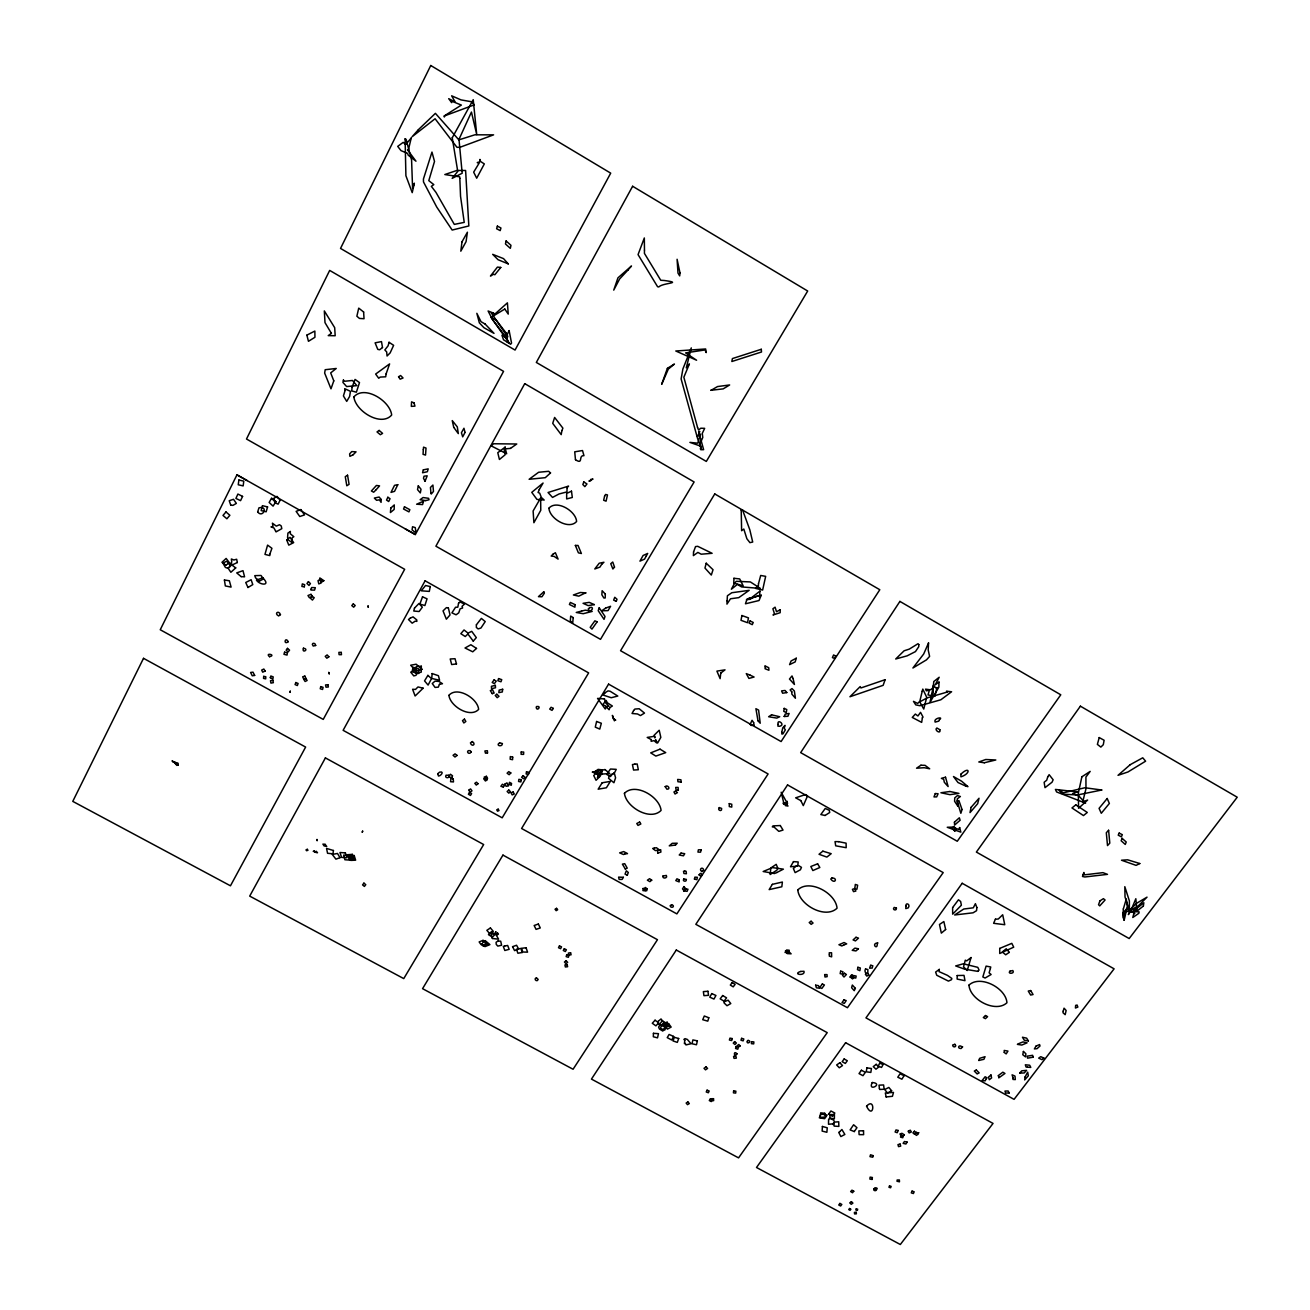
<?xml version="1.0" encoding="UTF-8"?>
<svg xmlns="http://www.w3.org/2000/svg" width="1310" height="1310" viewBox="0 0 1310 1310"><rect width="100%" height="100%" fill="white"/><g stroke="black" fill="none" stroke-linecap="round" stroke-linejoin="round"><path stroke-width="1.5" d="M612.032 774.439L610.493 776.535L606.677 774.39L610.476 769.019L616.24 769.347L614.325 773.146L615.569 777.829L613.915 782.741L608.544 778.287L609.379 775.798L614.177 773.08L612.032 774.439M750.073 620.94L749.107 623.118L752.251 624.657L753.234 622.479L750.106 620.94M236.946 474.842L160.246 629.75L323.243 719.403L404.659 569.293L236.946 474.842L247.197 480.606M415.335 534.562L503.564 371.352L329.678 270.417L246.493 439.014L415.335 534.562L405.232 528.847M627.834 270.188L631.486 265.995L617.943 277.851L613.735 290.132L619.63 278.964L627.981 270.024M720.827 673.045L725.019 669.852L716.914 671.113L720.123 678.662L720.778 673.062M797.151 866.188L790.503 866.762L793.467 861.636M657.784 853.105L660.895 852.073L660.698 849.682L657.554 850.73L657.751 853.105M262.704 577.841L256.416 580.117C259.593 585.21 271.579 586.372 262.721 577.841M797.61 866.205L796.005 866.139L793.385 868.53L795.121 872.624L800.41 869.774L801.458 867.351L797.823 865.091L798.199 861.964L793.483 861.62M614.013 719.125L615.716 720.14L613.293 718.699L612.392 715.391L614.374 720.844M976.31 1069.992L974.312 1071.072L977.145 1073.938L979.159 1072.89L976.327 1070.024M937.158 689.158L934.538 686.62L930.444 689.813L925.515 689.142L926.35 690.845L929.396 690.223L928.004 694.906L934.816 696.363L937.043 687.472L937.174 689.175M270.335 677.679L272.84 679.12L273.2 676.893L270.843 675.976L270.335 677.679M697.542 427.404L698.558 430.008L700.801 428.223L704.665 428.337L702.275 433.381L702.782 437.491L699.229 445.646L689.895 442.387L697.755 443.173L700.604 434.101L697.444 436.705L699.835 431.432L698.672 431.612L703.634 449.674L700.817 449.723L700.293 448.675L701.472 448.249L699.524 445.613L701.292 447.168L697.69 438.899L681.118 378.95L682.887 368.994L691.287 347.887L686.293 367.832L689.404 363.902L683.853 377.247L697.542 427.404M506.823 338.095L508.673 342.942L503.515 339.781L501.943 335.229L506.823 338.095M506.02 332.855L505.873 337.21L491.152 317.56L495.966 319.82L506.02 332.855M540.637 497.98L540.768 510.278L533.89 522.723L533.121 510.966L540.637 497.98M679.202 879.845L679.153 881.925L675.796 880.598L676.959 878.781L679.202 879.845M699.082 874.867C702.962 879.043 701.931 869.922 699.082 874.867M353.864 396.914C355.55 411.242 381.128 427.093 391.674 415.041C390.085 400.696 364.327 384.78 353.864 396.914M421.329 666.233L421.263 672.096L416.973 673.389L417.169 672.21L414.599 672.325L416.203 673.34L416.236 666.544L421.329 666.233M452.245 137.763L457.747 171.413L452.163 178.373L462.184 173.231L458.991 139.351L471.453 112.054L476.725 134.553L473.221 99.691L452.245 137.763M405.101 138.876L405.904 175.736L412.224 192.652L414.353 183.187L412.584 188.329L411.586 160.049L406.084 139.269L405.101 138.876M423.326 449.641L423.048 454.324L425.537 455.078L426.012 448.069L423.556 447.152L423.326 449.641M957.872 806.256L954.597 801.278L954.744 797.888L957.446 795.579L960.377 796.513L957.217 798.838L957.872 806.256M1143.368 906.045L1136.802 911.252L1133.903 910.761L1143.843 902.754L1143.368 906.045M701.178 849.781L700.572 852.171L697.952 852.106L698.377 849.813L701.178 849.781M448.691 775.291C450.46 778.68 443.975 778.418 446.055 775.209L448.691 775.291M653.428 1033.312L653.33 1036.767L657.505 1037.864L658.471 1033.672L653.428 1033.312M422.524 596.836L419.871 604.074L424.882 605.548L427.044 598.817L422.524 596.836M781.759 732.372L781.923 734.108L783.003 733.813L785.329 729.883L784.264 728.245L785.001 725.363L782.758 727.836L781.759 732.372M957.201 975.541L957.135 979.078L964.979 980.666L964.013 975.377L957.201 975.541M502.68 689.273L502.319 691.958L498.832 692.63L499.175 690.092L502.68 689.273M855.381 988.346L854.218 990.688L851.615 987.691L852.335 985.022L855.381 988.346M1130.17 764.712L1118.019 775.323L1127.976 771.967L1145.611 761.175L1142.746 757.802L1130.17 764.712M772.36 884.348L769.167 889.605L781.824 886.772L782.381 882.039L772.36 884.348M780.236 609.756L780.17 612.687L773.015 614.996L774.456 613.751L772.9 608.757L775.078 607.169L776.519 611.721L780.236 609.756M800.754 971.447L799.231 971.954C793.385 974.673 805.47 976.032 803.996 971.283L800.754 971.447M476.398 624.772L476.332 627.408L478.117 628.931L480.95 628.014L485.224 621.579L481.359 618.418L476.398 624.772M567.066 487.713L566.968 491.905L559.01 493.985L552.525 497.423L548.038 492.494L568.573 486.108L567.066 487.713M590.663 479.542L590.646 480.737L588.943 481.114L593.004 479.051L590.663 479.542M865.533 968.942C863.241 973.019 868.579 975.049 867.842 971.365L867.875 969.564L865.533 968.942M1013.007 1077.803L1012.974 1079.44L1015.315 1079.587L1014.988 1076.083L1012.09 1074.839L1013.007 1077.803M758.474 583.785L758.424 585.685L755.542 588.386L762.633 590.057L765.662 576.351L760.701 575.467L758.474 583.785M448.921 695.348C450.231 706.352 470.225 718.453 478.641 709.398C477.708 698.312 457.043 685.834 448.921 695.348M918.818 644.618L918.769 646.649L915.461 651.594L907.142 655.835L895.712 658.995L904.113 650.792L909.271 649.121L918.015 643.718L918.818 644.618M741.214 510.245L741.624 530.714L743.802 529.027L746.88 538.754L749.926 542.651L752.71 542.045L749.828 529.829L742.655 510.212L741.214 510.245M824.776 1113.287L825.48 1117.004L820.289 1117.463L820.666 1112.845L824.776 1113.287M952.616 907.568L952.681 914.151L961.376 905.194L960.639 901.476L958.462 899.79L952.697 907.486M573.191 617.616L572.716 622.889L570.308 620.94L570.685 616.077L573.191 617.616M834.421 1114.613L834.372 1118.789L829.901 1118.134L830.032 1114.564L834.421 1114.613M938.992 682.084L938.844 687.16L929.969 702.406L933.621 684.95L932.442 695.512L933.784 681.544L939.188 677.254L935.242 684.803L938.992 682.084M444.336 115.87L444.303 117.016L444.745 115.82L474.187 104.898L471.796 101.787L461.038 99.904L451.655 95.81L455.11 101.918L448.708 98.676L451.688 102.638L451.557 101.099L461.366 105.078L444.336 115.87M306.868 335.131L308.456 341.304L314.94 337.276L314.858 331.053L306.868 335.131M829.377 954.744L829.328 956.153L831.637 956.857L831.572 952.763L829.23 952.796L829.377 954.744M879.403 1088.348L879.649 1089.478L884.152 1089.249L883.611 1084.958L879.01 1085.155L879.403 1088.348M1123.341 908.96L1123.063 917.884L1127.271 906.847L1126.289 899.004L1123.341 908.96M224.403 580.002L225.336 585.93L231.1 587.109L229.348 580.772L224.403 580.002M459.826 178.357L460.547 196.303L464.231 222.389L454.308 224.387L435.984 192.406L431.35 186.347L433.807 184.612L428.796 180.649L434.511 161.441L431.973 152.075L423.441 179.011L423.49 181.926L436.738 207.062L452.163 230.052L468.833 225.959L465.607 170.48L456.813 170.48L444.827 174.541L459.695 176.834L459.826 178.357M727.099 600.897L726.952 604.123L730.521 598.768L738.774 597.638L749.173 590.335L731.782 592.742L727.41 595.755L727.099 600.897M323.832 580.658L321.785 582.049L319.935 580.461L321.523 579.609L321.212 580.903L319.509 580.101L319.853 577.939L323.832 580.658M604.467 698.934L605.744 703.011L608.97 706.27L606.89 706.286L605.236 709.005L597.573 698.41L604.467 698.934M548.906 508.214C549.676 518.825 569.031 530.239 576.613 521.478C575.892 510.851 556.455 499.388 548.906 508.214M597.769 771.606L593.725 775.553L596.05 780.285L600.258 776.191L598.883 771.95L597.769 771.606M928.544 642.932L928.201 650.022L929.609 656.392L926.465 659.863L912.906 668.002L923.681 654.017L928.544 642.932M954.433 822.172L954.597 825.071L960.115 820.256L959.346 817.784L954.433 822.172M693.563 551.936L693.383 555.62L697.886 552.411L701.194 554.195L712.116 553.311L697.722 546.319L695.544 546.581L693.563 551.936M824.661 974.607L824.989 977.014L827.15 976.654L827.019 974.607L824.71 974.591M290.361 531.5L290.247 533.743L293.849 536.707L292.146 537.804L291.753 542.373L288.249 539.851L287.578 537.362L287.922 533.072L290.361 531.5M452.163 776.945C452.359 780.433 447.365 775.995 450.443 774.259L452.523 775.782L452.163 776.945M575.074 604.663L574.926 607.185L569.408 604.483L570.341 602.436L575.024 604.63M267.567 506.921L266.159 511.784L261.181 510.589L262.409 505.676L267.567 506.921M905.93 906.062L905.783 908.6L908.288 907.83C910.908 904.244 905.39 901.902 905.93 906.062M759.915 591.17L759.603 596.787L761.323 594.969L759.03 600.537L745.456 603.795L746.913 599.407L759.161 595.575L748.387 599.161L750.712 599.227L746.454 599.669L749.926 597.671L749.828 599.014L759.915 591.17M828.591 1119.755L828.509 1124.242L833.569 1123.816L833.16 1124.586L833.684 1122.686L834.175 1126.109L838.858 1126.403L838.711 1121.786L834.519 1122.097L833.668 1120.083L829.41 1118.265L828.591 1119.755M425.062 481.228L423.49 478.281L424.031 476.201L427.191 475.808L425.062 481.228M304.28 586.814L301.889 586.454L302.332 583.883L304.706 584.735L304.28 586.814M390.773 508.1L390.429 512.538L394.163 509.426L394.277 504.923L390.773 508.1M521.282 779.712L520.922 781.923L518.563 781.481L518.875 779.335L521.282 779.712M624.428 793.32C626.049 807.222 650.415 821.354 661.091 810.415C659.552 796.48 635.039 782.299 624.428 793.32M706.221 563.218L704.96 568.082L711.314 575.057L713.033 569.719L706.221 563.218M785.509 803.063L785.345 805.601L787.981 806.059L785.967 803.259L787.179 801.311L787.474 803.685L781.186 792.239L784.133 804.455L783.036 803.243L785.509 803.063M886.149 1096.945L892.438 1096.306L893.502 1092.425L885.331 1092.982L886.149 1096.945M1019.671 1073.054L1024.224 1072.972L1026.582 1070.335L1021.784 1070.827L1019.671 1073.054M479.951 159.509L479.787 161.785L477.249 162.62L479.264 162.915L473.663 172.15L476.693 178.193L484.323 163.914L480.574 161.49L479.951 159.509M1081.88 776.781L1078.326 793.172L1078.572 808.254L1087.628 800.05L1082.731 801.851L1085.974 788.751L1085.924 777.026L1090.182 771.393L1081.88 776.781M658.111 1021.423L657.964 1023.405L659.863 1025.304L658.57 1027.122L659.47 1029.038L662.844 1031.085L664.858 1027.236L662.336 1025.075L663.924 1022.75L661.026 1018.951L658.111 1021.423M743.965 613.506L743.965 613.506M412.584 669.426L412.404 671.833L418.66 673.504L418.807 668.935L413.19 667.281L412.584 669.426M822.402 1126.453L822.14 1131.087L826.872 1132.282L827.249 1127.812L822.402 1126.453M962.555 1046.903L961.065 1048.557C956.857 1048.704 958.707 1044.283 961.54 1046.461L962.555 1046.903M269.942 553.786L269.794 555.587L264.964 554.392L267.584 545.107L271.923 548.317L269.942 553.786M1099.221 737.563L1097.387 744.391L1100.858 747.093L1103.298 744.702L1104.101 740.265L1099.221 737.563M729.277 803.603L729.293 806.6L731.766 807.091L731.766 804.258L729.277 803.603M521.216 751.989L521.102 754.314L523.591 754.38L523.705 752.055L521.216 751.989M770.28 873.066L770.165 874.523L776.764 870.249L777.927 868.497L776.208 864.338L770.87 867.99L770.28 873.066M873.835 1188.776C872.542 1191.068 877.503 1191.592 876.357 1188.76L873.835 1188.776M432.153 673.569L431.727 678.449L439.587 680.267L438.424 675.698L432.153 673.569M543.781 591.792L538.459 596.656L541.963 596.77L544.403 593.119L543.781 591.792M363.623 312.009L364.033 318.723L359.448 318.428L356.877 316.218L358.727 308.128L363.623 312.009M697.378 1040.861L696.478 1044.758L692.057 1043.759L692.892 1039.911L697.378 1040.861M352.079 387.22L351.735 390.92L356.385 392.198L359.497 382.602L355.059 379.425L352.079 387.22M381.144 499.454L381.079 502.352L379.441 499.831L376.592 500.305L374.332 498.062L379.13 497.047L381.144 499.454M679.988 272.889L679.693 275.886L677.99 273.086L677.09 259.265L679.988 272.889M751.58 1041.679L751.4 1043.661L753.692 1043.89L753.872 1041.909L751.58 1041.679M571.487 491.168L572.306 497.473L566.673 498.93L566.657 493.428L571.487 491.168M733.616 1090.919L733.436 1092.851L735.696 1093.097L735.876 1091.165L733.616 1090.919M430.269 586.569L429.303 591.416L421.28 590.794L425.57 585.505L430.269 586.569M784.182 716.488L787.916 716.275L789.144 713.442L785.247 714.065L784.182 716.488M797.79 889.916C799.215 905.079 825.529 919.358 837.057 908.19C835.747 893.011 809.269 878.65 797.79 889.916M511.49 783.527L511.309 785.23L508.919 784.412L509.525 782.283L511.49 783.527M976.883 907.552L976.539 910.696L973.068 912.808L954.663 914.986L963.767 909.025L973.314 907.814L975.41 903.671L976.883 907.552M1129.367 910.385L1129.384 900.92L1124.815 886.673L1125.028 896.973L1129.367 910.385M651.316 739.626L651.119 741.296L654.05 740.625L656.523 742.868L655.557 739.675L657.604 743.032L660.829 737.399L659.208 730.243L654.132 735.237L654.853 737.89L654.754 736.253L647.206 737.432L651.316 739.626M598.359 773.932L599.783 775.045L601.732 770.739L597.36 777.501L598.998 776.535L598.359 773.932M784.199 708.383L783.773 711.363L786.278 712.558L786.753 709.562L784.199 708.383M461.988 241.842L460.809 251.192L466.065 241.662L467.408 232.214L461.988 241.842M896.433 908.043C897.022 911.4 891.553 909.844 894.173 907.437L896.433 908.043M512.701 757.115L512.57 759.685L510.163 759.227L510.31 756.574L512.701 757.115M684.786 1040.287L684.393 1043.661L685.277 1043.317L685.932 1044.921L691.091 1043.71L687.341 1039.436L685.015 1038.633L683.885 1039.436L684.786 1040.287M863.519 1130.776L863.617 1134.673L859.114 1134.624L858.869 1130.89L863.519 1130.776M939.434 719.665L938.779 721.122L935.127 722.105C933.08 718.044 944.232 716.374 939.434 719.665M230.773 505.201L232.983 505.349L236.357 503.4L233.507 499.29L229.217 500.731L230.773 505.201M345.119 390.413L343.416 395.931L346.724 401.4L349.623 396.439L350.458 391.33L344.694 388.677L345.119 390.413M939.303 969.4L939.041 971.611L947.457 975.377L951.813 978.423L951.519 979.683L948.424 981.108L936.748 975.262L935.635 972.085L939.303 969.4M999.726 948.407L999.726 953.5L1013.711 947.179L1011.811 943.347L999.726 948.407M854.824 888.54L852.433 889.326L853.53 891.635L855.856 891.062L854.955 889.015L856.92 889.212L857.624 885.183L855.315 884.43L854.824 888.54M284.598 652.167L283.942 654.296L287.054 655.082L287.365 652.855L284.598 652.167M647.042 888.72L646.796 890.702L643.881 889.883L645.273 887.46L647.042 888.72M1025.059 1077L1024.682 1079.915L1028.334 1075.772L1027.679 1072.169L1025.059 1077M414.026 402.89L414.959 406.133L411.324 406.378L411.569 401.842L414.026 402.89M238.895 480.017L238.24 484.766L243.152 485.912L243.791 481.163L238.895 480.017M333.788 380.85L330.988 388.824L324.651 373.072L325.191 369.715L336.228 368.47L330.693 372.908L333.788 380.85M778.091 724.414L777.862 726.084L779.466 726.297C786.295 725.003 776.715 717.995 778.091 724.414M897.301 1181.309L899.479 1181.816L899.364 1179.95L897.104 1180.015L897.301 1181.309M968.958 985.12C970.022 999.857 995.715 1013.252 1006.948 1002.756C1005.982 987.986 980.126 974.525 968.958 985.12M644.471 250.161L644.422 253.37L660.748 280.274L664.203 280.487C683.935 283.173 662.876 282.632 658.783 286.972L657.587 286.726L638.052 254.615L644.323 237.961L644.471 250.161M257.661 511.948C262.933 518.662 268.681 505.349 258.971 507.838L257.661 511.948M333.444 850.501L332.969 853.825L327.565 853.285L326.534 848.422L333.444 850.501M411.225 138.025L408.327 150.06L407.508 149.815L415.974 161.195L408.18 155.137L407.606 153.401L401.007 150.634L397.716 146.376L403.169 142.381L405.707 144.509L411.225 138.025M857.886 967.288L857.477 969.596L859.868 970.677L860.342 968.008L857.886 967.288M990.966 1074.97L991.604 1077.933L989.296 1079.718L988.493 1077.098L990.933 1075.002M998.957 1076.623L998.777 1077.884L1004.966 1073.447L1002.854 1072.202L998.089 1075.739L998.957 1076.623M386.123 373.874L385.697 376.789L380.26 377.084L378.721 378.246L375.642 374.054L389.61 363.902L386.123 373.874M430.908 492.789L431.252 494.034L433.479 491.414L432.906 485.06L430.433 487.467L430.908 492.789M962.031 809.514L960.852 813.281L957.053 800.852L958.92 800.606L962.031 809.514M1063.229 1011.107L1062.983 1012.696L1065.177 1014.693L1066.144 1010.501L1064.047 1008.16L1063.229 1011.107M852.286 975.344L850.255 977.08L855.79 978.062L856.151 976.032L852.286 975.344M922.371 717.814L921.667 722.383L912.268 717.438L915.346 714.065L917.917 715.981L920.537 712.345L923.026 717.061L922.371 717.814M990.376 968.467L989.115 972.839L991.113 974.509L985.087 978.03L982.844 976.965L986.103 966.109L990.753 967.009L990.376 968.467M971.038 957.544L967.238 970.53L963.521 966.862L965.29 960.181L966.731 960.885L971.038 957.544M732.225 1038.584L731.7 1040.549L729.392 1040.025L729.965 1038.126L732.225 1038.584M800.754 800.492L803.292 805.617L807.549 795.907L805.535 794.548L795.661 797.823L800.737 800.59M866.909 1067.896L866.254 1071.809L870.822 1072.431L871.461 1068.518L866.909 1067.896M561.875 430.646L561.204 434.642L552.722 423.359L554.621 417.464L562.907 428.157L561.875 430.646M1133.739 913.938L1132.79 917.491L1138.832 913.316L1139.16 911.907L1131.332 911.4L1134.886 913.185L1133.739 913.938M343.416 380.047L342.909 382.405L346.642 386.565L356.811 385.615L352.488 380.473L344.514 381.259L343.416 380.047M437.769 773.702L438.473 776.028C440.88 776.109 444.794 770.853 439.603 772.147L437.769 773.702M939.843 729.686C941.333 734.812 933.572 729.948 936.896 728L939.843 729.686M596.607 721.483L595.28 727.132L599.767 729.097L601.339 723.267L596.607 721.483M761.29 349.279L761.503 351.997L731.848 361.511L732.388 358.58L761.29 349.279M694.447 879.076L696.855 879.681L697.395 877.307L694.889 877.143L694.447 879.076M303.412 648.204C301.464 654.083 309.815 649.121 303.412 648.204M575.467 459.712C583.703 465.181 577.988 455.061 583.965 455.683L582.508 450.542L574.73 451.819L575.467 459.712M526.505 771.819L526.112 773.964L528.454 774.472L528.847 772.327L526.505 771.819M765.367 667.068L765.056 668.722L768.921 670.261L768.757 667.723L764.925 665.84L765.367 667.068M1124.16 920.291L1122.981 912.661L1126.747 909.058L1124.16 920.291M602.338 769.903L601.519 774.308L599.964 774.865L593.692 772.556L598.097 769.379L602.338 769.903M922.224 691.238L919.718 701.751L923.746 709.054L926.727 697.313L922.797 689.093L922.224 691.238M872.083 1179.442L869.873 1179.082L870.118 1177.133L872.394 1177.494L872.083 1179.442M539.294 489.514L538.082 492.478L539.704 493.182L541.358 497.473L544.19 500.043L536.953 499.405L531.762 492.347L543.077 483.046L539.294 489.514M741.918 615.52L741.001 620.318L747.519 622.692L748.468 617.894L741.918 615.52M453.227 779.024L453.489 781.923L450.558 781.71L450.918 778.549L453.227 779.024M604.598 496.113L603.664 500.256L606.072 501.173L607.48 494.934L605.597 494.459L604.598 496.113M840.66 971.168L840.168 973.625L842.461 974.198L842.952 971.742L840.66 971.168M627.293 875.227L625.05 874.13L626.311 870.806L628.309 872.476L627.293 875.227M856.216 1208.917L855.97 1210.112L857.411 1210.358L857.657 1209.163L856.216 1208.917M418.299 485.846L417.513 489.596L420.33 492.92L421.018 489.236L418.299 485.846M673.586 1036.406L671.735 1040.009L667.232 1037.635L669.099 1034.458L673.586 1036.406M683.755 878.994C681.855 881.45 686.98 882.285 686.358 879.403L683.755 878.994M791.813 691.86L791.862 694.12L795.416 698.246L794.368 691.009L791.993 688.569L790.126 689.928L791.813 691.86M506.118 240.958L505.447 243.971L510.327 248.343L510.982 245.33L506.118 240.958M978.865 1060.461L983.925 1059.299L985.038 1056.695L979.651 1058.316L978.865 1060.461M320.753 686.587L320.246 688.765L322.571 689.469L323.079 687.341L320.819 686.62M311.125 589.123L310.912 590.024L314.564 590.122L315.317 587.682L311.633 587.551L311.125 589.123M872.656 965.83L872.263 968.057L869.578 968.172L870.692 965.044L872.656 965.83M850.255 976.982L852.564 978.93L854.005 977.244L851.533 974.837L850.255 976.982M724.266 1001.79L724.021 1002.871L727.001 1005.72L730.783 1003.558L728.114 1000.185L724.266 1001.79M839.759 1131.66L838.728 1132.397L840.856 1136.572L844.852 1134.46L841.904 1129.515L839.759 1131.66M414.484 608.102L413.78 611.033L419.135 611.524L422.328 607.185L418.987 603.484L414.484 608.102M471.191 752.038C468.522 756.017 465.083 749.713 470.257 750.663L471.191 752.038M678.678 1038.486L677.319 1042.383L673.012 1040.926L674.322 1037.34L678.678 1038.486M796.267 658.226L795.186 661.91L789.586 664.629L791.076 660.977L796.267 658.226M898.169 1130.481L897.219 1132.708L895.123 1132.004L896.007 1129.924L898.169 1130.481M971.07 807.369L970.022 812.593L977.669 803.685L979.029 798.249L971.07 807.369M877.651 942.889L877.258 944.379C877.307 950.241 870.937 943.528 877.651 942.889M1101.743 790.012L1077.573 794.941L1062.819 794.188L1059.25 790.241L1063.507 792.779L1084.926 787.752L1101.743 790.012M780.301 825.546L783.02 830.065L778.828 831.375L774.128 827.118L772.294 826.856L772.966 825.889L780.301 825.546M423.326 469.864L422.557 472.763L427.355 471.731L428.206 468.865L423.326 469.864M788.112 952.386L785.067 952.485L786.639 949.996L789.291 950.258L788.112 952.386M736.154 1046.477L735.549 1048.442L737.792 1049.195L738.398 1047.214L736.154 1046.477M616.257 601.339L613.653 600.127L614.767 597.278L617.01 599.276L616.257 601.339M389.054 342.287L388.071 345.84L384.845 349.934L386.679 351.948L387.056 356.009L390.151 352.881L393.622 345.332L389.054 342.287M397.781 484.7L394.539 491.348L391.002 492.396L394.539 485.322L397.781 484.7M623.38 877.307L622.086 879.436L619.155 879.419L618.582 877.127L623.38 877.307M793.074 678.596L794.433 684.475L789.471 679.038L792.01 675.944L793.074 678.596M497.374 226.106L496.621 228.742L500.191 230.625L500.944 228.006L497.374 226.106M230.134 564.888L229.447 567.279L227.072 568.032L225.402 567.41L222.897 563.071L226.712 561.253L230.134 564.888M854.284 1131.578L850.108 1129.891L853.612 1124.766L856.953 1127.697L854.284 1131.578M872.263 1082.519C867.22 1092.491 884.266 1083.566 872.263 1082.519M873.18 1155.666L872.738 1157.221L869.971 1156.632L870.528 1154.781L873.18 1155.666M609.789 707.629L609.134 709.791L605.253 705.713L602.666 704.78L606.153 700.408L607.365 702.799L612.376 706.024L609.789 707.629M1099.909 900.887L1098.55 904.702L1099.729 905.898L1105.067 900.003L1103.413 898.66L1099.909 900.887M719.288 807.582C716.734 810.35 722.465 812.233 721.63 808.434L719.288 807.582M708.808 1017.739L707.793 1021.145L702.733 1019.72L704.289 1016.003L708.808 1017.739M473.254 641.114L467.899 634.024L465.246 636.529L460.825 633.68L464.035 629.963L468.014 633.123L471.731 631.338L476.316 637.626L473.254 641.114M901.1 1135.213L900.527 1137.113L902.754 1137.751L903.343 1135.852L901.1 1135.213M1023.405 1051.455L1022.783 1054.73L1025.55 1056.908L1025.877 1053.764L1023.405 1051.455M566.771 954.679L566.166 956.628L568.393 957.283L568.982 955.35L566.771 954.679M280.144 500.142L278.113 504.153L275.542 502.958L273.07 498.815L276.983 496.375L280.144 500.142M1083.075 874.654L1082.502 876.488L1084.876 876.979L1107.49 874.36L1102.922 872.656L1084.303 874.867L1083.894 872.476L1083.075 874.654M1047.771 776.83L1046.706 780.236L1044.135 782.267L1045.003 787.67L1052.045 782.201L1053.142 779.777L1049.13 774.668L1047.771 776.83M458.566 603.173L457.796 607.201L455.552 607.234L451.917 612.851L456.093 614.799L458.746 612.834L460.105 608.839L462.577 608.004L462.07 606.301L464.526 604.074L459.941 601.912L458.566 603.173M977.817 971.365L964.619 969.154L955.678 965.928L963.308 963.8L977.8 967.353L979.061 970.071L977.817 971.365M465.034 432.431L462.692 436.852L461.415 432.758L463.953 428.255L465.034 432.431M683.738 890.751L687.062 891.357L687.979 889.212L684.475 888.966L683.738 890.751M935.291 793.549L933.981 796.922L936.683 796.873L938.091 793.745L935.291 793.549M1128.074 911.4L1125.568 911.433L1127.976 907.437L1130.268 909.009L1128.074 911.4M599.21 607.791L598.212 610.673L604.025 619.352L605.024 616.47L599.21 607.791M605.302 594.069L605.204 597.966L603.877 598.031L601.847 594.724L602.142 590.712L605.302 594.069M741.607 1038.339L740.969 1040.222L743.147 1040.861L743.818 1038.977L741.607 1038.339M740.15 1045.904L738.611 1046.903L737.317 1045.609L738.774 1044.496L740.15 1045.904M885.101 679.693L883.153 685.326L849.944 696.756L860.212 686.587L860.932 687.963L885.101 679.693M753.627 722.612L754.118 725.167L751.121 725.445L750.172 724.348L752.055 720.271L753.627 722.612M667.38 368.339L661.681 384.321L668.329 369.092L674.437 364.049L667.38 368.339M423.523 501.206L422.573 504.579L416.629 504.219L423.523 501.206M498.602 678.58L497.849 680.709L500.977 681.773L501.746 679.661L498.602 678.58M1004.262 1052.421L1006.162 1053.911L1007.963 1051.095L1004.197 1050.44L1004.262 1052.421M1134.558 908.567L1132.724 912.366L1130.546 911.482L1135.835 898.726L1136.965 910.679L1134.558 908.567M225.844 565.101L221.947 562.317L226.139 558.437L229.577 562.923L225.844 565.101M427.895 675.37L424.555 680.905L428.092 685.081L431.514 678.645L427.895 675.37M295.847 682.526L295.077 684.573L297.337 685.539L298.107 683.476L295.847 682.526M275.935 501.615L273.07 506.118L269.156 502.467L271.514 498.291L275.935 501.615M274.74 501.091L273.217 498.651L274.003 499.814L271.579 498.34L274.74 501.091M1122.113 838.334L1121.163 840.774L1125.274 844.442L1126.223 842.019L1122.113 838.334M820.748 1114.188L819.34 1117.839L824.629 1118.674L827.167 1114.974L820.879 1114.073M734.697 582.983L731.373 589.222L737.383 584.407L741.575 586.929L760.422 588.419L750.368 581.935L736.318 581.312L734.697 582.983M889.506 1185.927L888.966 1187.302L890.603 1187.777L891.144 1186.401L889.506 1185.927M904.358 1134.853L902.901 1136.212L900.936 1135.704L899.97 1133.92L901.951 1133.297L904.358 1134.853M505.136 447.119L504.17 449.51L505.169 454.75L499.421 459.483L497.784 452.703L505.136 447.119M835.78 656.114L834.716 658.488L832.423 657.604L833.586 654.967L835.78 656.114M439.472 684.295L438.326 687.128L435.067 687.439L432.267 683.542L435.018 681.135L439.014 681.446L442.469 683.722L439.472 684.295M1130.612 909.173L1128.352 914.609L1131.594 909.795L1138.194 905.996L1147.036 897.137L1136.605 903.278L1130.612 909.173M960.869 774.194L960.918 776.846C971.185 773.522 969.728 765.548 960.869 774.194M404.479 506.806L403.562 509L408.933 511.883L409.85 509.688L404.479 506.806M504.808 309.045L491.545 317.053L507.412 302.856L508.231 314.105L504.808 309.045M1119.182 833.078L1118.216 835.174L1121.344 836.812L1122.326 834.683L1119.182 833.078M478.003 783.707L476.283 785.083L474.809 783.347L476.463 782.185L478.003 783.707M825.071 815.475L820.83 814.574L825.251 808.466L829.312 810.3L829.688 812.511L825.071 815.475M904.096 1075.657L901.886 1079.194L897.776 1077.213L900.019 1073.856L904.096 1075.657M625.378 869.103L627.228 868.121L624.706 863.683L622.397 864.142L625.378 869.103M995.404 919.194L993.619 923.304L1004.754 924.713L1002.69 914.757L998.302 919.014L995.404 919.194M661.517 1025.73L660.387 1028.317L664.727 1030.119L666.413 1026.582L662.303 1024.633L661.517 1025.73M312.238 596.377L310.372 598.179L312.435 600.078L314.22 597.688L312.238 596.377M242.579 496.392L240.565 500.649L235.915 498.422L237.896 494.05L242.579 496.392M553.311 708.415L552.001 710.38L549.709 709.087L551.101 707.269L553.311 708.415M912.055 1191.117L911.269 1192.87L913.381 1193.541L914.167 1191.789L912.055 1191.117M425.619 500.6L420.15 499.716L423.015 497.538L428.599 498.308L429.025 499.765L425.619 500.6M733.944 578.283L733.78 583.114L743.163 585.767L739.692 578.922L733.944 578.283M907.11 1142.091L905.914 1144.007L903.098 1143.368L904.44 1141.534L907.11 1142.091M707.072 1090.182L706.237 1091.967L708.333 1092.769L709.168 1091.001L707.072 1090.182M387.858 497.26L386.532 500.092L388.71 501.517L390.036 498.701L387.858 497.26M509.132 330.611L507.248 334.508L507.707 336.965L491.381 313.09L493.854 313.237L488.106 310.994L492.445 319.493L508.837 342.45L507.052 341.795L510.605 344.268L511.555 343.138L509.132 330.611M681.02 853.105L679.202 855.004L683.443 855.807L684.737 853.694L681.02 853.105M430.761 65.5L340.534 248.425L515.059 350.065L610.706 173.149L430.761 65.5M143.511 658.324L72.77 801.376L230.462 885.806L305.623 747.077L143.511 658.324M643.112 888.458L642.915 890.571L645.633 890.898L646.387 888.884L643.112 888.458M448.331 607.807L450.034 614.914L446.366 619.204L443.042 610.886L446.399 607.643L448.331 607.807M559.452 945.902L558.502 947.719L560.615 948.686L561.548 946.868L559.452 945.902M605.662 608.069L601.749 610.788L608.069 610.607L610.591 606.284L605.662 608.069M376.314 489.58L373.677 492.216L371.401 490.972L376.428 485.453L379.572 485.879L376.314 489.58M646.207 556.111L644.52 559.141L639.951 561.139L643.112 555.489L647.697 553.426L646.207 556.111M263.687 676.386L263.539 678.4L265.701 678.858L265.799 676.73L263.687 676.386M633.614 710.528L632.042 713.475L637.528 713.966L640.443 715.587L644.487 713.082L639.165 708.743L634.892 709.054L633.614 710.528M879.731 1063.18L878.175 1066.062L881.532 1067.437L883.087 1064.555L879.731 1063.18M524.737 383.65L435.902 546.204L600.504 639.346L694.12 481.965L524.737 383.65M632.615 186.266L536.33 362.444L706.319 461.431L807.68 291.017L632.615 186.266M325.404 757.9L249.702 896.106L403.758 978.603L483.652 844.541L325.404 757.9M425.095 580.805L343.122 730.325L502.188 817.817L588.632 672.898L425.095 580.805M711.756 993.586L709.774 997.172L713.95 999.072L715.931 995.485L711.756 993.586M269.582 656.703C264.309 652.347 276.836 654.902 269.582 656.703M503.236 786.999L500.862 786.295L502.434 784.231L504.53 785.542L503.236 786.999M602.158 782.774L598.162 789.193L606.399 787.768L610.362 781.399L602.158 782.774M734.615 1041.614L733.256 1043.12L734.959 1044.496L736.384 1043.022L734.615 1041.614M275.558 530.91L273.888 527.914L271.006 526.915L273.004 526.292L272.415 523.165L276.295 526.145L279.521 524.721L281.257 525.998L281.797 528.65L276.033 531.909L275.558 530.91M423.146 688.192L415.106 695.987L412.601 689.256L415.483 689.453L417.988 686.948L423.146 688.192M683.951 886.608L682.494 888.884L684.295 891.095L685.818 888.819L683.951 886.608M711.69 389.954L710.74 390.315L723.202 388.873L729.637 384.96L717.52 386.565L711.69 389.954M564.315 948.718L563.3 950.487L565.347 951.535L566.379 949.75L564.315 948.718M235.718 567.885L230.871 572.29L228.12 568.212L231.673 564.888L235.718 567.885M959.657 827.576L958.527 829.476L953.009 827.101L947.245 827.281L960.836 832.128L959.657 827.576M469.504 792.419L468.407 794.253L470.486 795.432L471.584 793.582L469.504 792.419M714.752 493.935L620.563 650.71L781.104 741.558L879.796 589.729L714.752 493.935M502.958 855.103L422.557 988.673L573.076 1069.255L657.456 939.696L502.958 855.103M608.577 684.131L521.593 828.493L676.877 913.889L768.102 773.964L608.577 684.131M597.098 621.841L591.973 629.111L590.221 627.31L594.904 620.809L597.098 621.841M237.323 562.53L232.934 564.594L230.593 563.677L231.772 562.056L231.346 558.977L233.851 559.992L236.668 559.255L237.323 562.53M328.794 672.456L329.203 673.815L328.794 672.456M853.76 1191.216L852.482 1192.739L850.649 1191.56L851.958 1190.168L853.76 1191.216M328.875 656.768L326.845 658.209L325.24 656.359L327.14 654.918L328.875 656.768M550.527 472.926L545.288 477.675L529.125 479.28L538.606 472.271L548.644 471.305L550.527 472.926M601.667 564.315L599.914 567.099L594.789 568.966L599.21 563.234L603.943 562.252L601.667 564.315M710.364 1098.91L709.283 1100.564L711.281 1101.579L712.345 1099.909L710.364 1098.91M828.722 1114.008L832.489 1116.349L834.83 1113.042L830.917 1110.978L828.722 1114.008M899.904 601.405L800.672 752.628L957.266 841.266L1060.772 694.791L899.904 601.405M676.304 950.028L591.449 1079.096L738.562 1157.876L827.216 1032.64L676.304 950.028M787.556 784.936L695.823 924.32L847.455 1007.717L943.2 872.591L787.556 784.936M651.709 880.156L649.907 881.663L647.369 880.205L649.58 878.699L651.709 880.156M353.176 454.734L349.917 456.355L349.606 453.915L351.751 451.59L356.042 451.852L353.176 454.734M843.918 999.89L842.035 1002.625L844.311 1003.378L846.211 1000.594L843.918 999.89M417.317 673.242L415.909 675.354L413.78 675.911L410.75 672.161L414.451 669.885L417.317 673.242M499.585 742.852C495.065 745.587 502.434 747.42 502.418 743.556L499.65 742.852M614.505 567.132L612.883 569.015L610.755 563.709L612.752 562.023L614.505 567.132M500.78 267.436L494.852 274.723L493.411 274.281L490.464 276.05L497.407 267.109L500.78 267.436M1035.997 1046.133L1034.392 1048.917L1037.062 1048.655L1040.009 1045.986L1039.567 1044.561L1035.997 1046.133M287.479 648.368L286.137 650.186L288.151 651.922L289.559 650.137L287.479 648.368M861.407 1070.237L859.033 1073.594L862.979 1075.69L865.353 1072.333L861.407 1070.237M1080.39 706.172L976.376 852.073L1129.187 938.549L1237.229 797.217L1080.39 706.172M845.621 1042.711L756.509 1167.488L900.33 1244.5L993.046 1123.423L845.621 1042.711M962.179 883.284L865.959 1017.886L1014.071 1099.352L1114.106 968.827L962.179 883.284M415.941 531.631L415.335 532.482L412.077 529.895L412.535 526.735L415.237 527.602L415.941 531.631M675.469 845.032L669.263 845.867L672.226 843.312L677.221 843.214L675.469 845.032M954.826 831.048L952.19 828.444L953.909 826.446L956.071 829.705L954.826 831.048M662.238 1020.785L659.847 1024.076L663.728 1026.352L666.135 1023.061L662.238 1020.785M914.413 1131.218L912.923 1132.872L914.56 1134.296L916.149 1132.626L914.413 1131.218M844.131 1058.971L842.166 1061.673L845.327 1063.442L847.308 1060.74L844.131 1058.971M583.801 481.916L582.852 484.553L584.866 486.632L586.962 483.963L583.801 481.916M494.099 679.89L492.216 682.461L494.361 683.689L496.244 681.118L494.099 679.89M822.352 983.957L819.798 987.429L821.845 988.444L824.416 984.989L822.352 983.957M510.818 772.966L509.148 774.718L507.101 773.211L508.755 771.623L510.818 772.966M839.906 1203.415L838.744 1204.987L840.643 1206.002L841.822 1204.447L839.906 1203.415M722.678 995.534L720.173 998.859L724.07 1001.184L726.559 997.86L722.678 995.534M368.061 605.99L368.306 607.283L368.061 605.99M858.41 948.784L855.954 950.945L852.237 950.34L854.922 948.129L858.41 948.784M363.918 883.137L362.559 884.889L364.409 886.428L365.768 884.676L363.918 883.137M732.241 982.582L730.325 985.054L733.207 986.839L735.123 984.367L732.241 982.582M308.423 581.64L306.966 583.49L308.996 585.455L310.437 583.605L308.423 581.64M918.687 1132.806L917.688 1133.363L918.687 1132.806M849.601 1208.508L848.733 1209.572L850.026 1210.325L850.894 1209.261L849.601 1208.508M578.562 948.98L578.562 948.98M747.322 1041.172C745.865 1044.921 752.906 1041.597 748.125 1040.271L747.322 1041.172M1107.179 798.51L1099.074 808.352L1101.284 813.281L1109.373 803.456L1107.179 798.51M259.478 581.034L255.597 577.89L254.762 575.647L261.034 575.467L263.49 578.938L259.478 581.034M280.455 614.636L278.637 615.962C273.675 613.408 278.85 609.87 280.455 614.636M510.491 448.397L505.316 448.855L506.659 453.768L491.316 445.94L493.542 443.762L516.762 443.992L510.491 448.397M225.975 511.948L222.995 515.436L226.892 518.776L229.872 515.288L225.975 511.948M492.413 937.108L488.45 934.669L491.381 931.721L494.918 934.603L492.413 937.108M605.302 692.597L603.124 695.053L611.23 697.722L617.796 696.052L610.083 691.221L608.004 690.91L605.302 692.597M315.677 645.486L313.221 646.043C310.273 642.883 315.563 642.031 315.677 645.486M418.398 129.674L412.093 136.764L435.084 118.751L456.961 147.309L459.859 147.326L493.592 134.848L474.859 134.815L458.86 139.875L435.395 113.348L418.398 129.674M552.902 554.277L551.215 556.046L554.13 556.39L558.093 559.108L555.375 552.722L552.902 554.277M353.307 603.894L351.784 605.58L353.667 607.201L355.206 605.531L353.307 603.894M655.066 1020.212L652.282 1023.257L655.917 1025.861L658.684 1022.815L655.066 1020.212M398.567 376.756L400.139 379.18L403.054 377.984L400.598 375.528L398.567 376.756M316.987 839.513L317.135 840.594L316.987 839.513M986.25 1078.67L985.153 1080.848L982.14 1080.504L985.12 1076.754L987.052 1077.868L986.25 1078.67M844.475 973.248L842.526 975.328L844 977.014L846.407 974.509L844.475 973.248M1108.604 830.278L1106.311 832.734L1107.507 845.572L1109.799 843.149L1108.604 830.278M867.122 1105.624L866.532 1106.229C873.754 1120.721 875.62 1097.338 867.122 1105.624M476.512 648.417L472.746 651.807L465.034 647.991L470.88 644.749L476.512 648.417M675.518 791.093L673.962 791.977L675.059 794.024L677.45 792.599L675.518 791.093M523.165 775.684L521.626 777.256L523.427 778.795L524.983 777.207L523.165 775.684M856.003 937.289L853.072 939.909L855.414 940.908L858.525 938.14L856.003 937.289M536.691 706.565L536.183 707.056C536.658 712.493 542.225 705.402 536.691 706.565M536.429 977.817C532.99 978.75 537.264 982.795 538.164 979.405L536.429 977.817M457.043 755.428L454.996 757.016L453.063 755.297L455.045 753.872L457.043 755.428M702.717 870.904L701.98 871.625C698.148 869.398 702.831 865.943 703.732 870.102L702.717 870.904M736.99 1053.862C733.829 1058.382 733.322 1049.506 736.99 1053.862M660.027 749.156L650.726 752.873L655.851 756.083L665.709 752.628L660.027 749.156M1009.273 952.386L1005.703 954.793L1002.314 951.961L1006.26 948.767L1009.273 952.386M891.619 1090.739L887.525 1093.031L884.676 1089.543L888.835 1087.447L891.619 1090.739M985.497 1015.545L983.319 1017.559L985.431 1018.656L987.593 1016.642L985.497 1015.545M589.713 607.594L588.223 608.97L589.631 611.115C593.021 610.411 593.659 606.153 589.713 607.594M831.916 877.995L830.753 879.059C834.961 884.774 838.105 877.7 831.916 877.995M247.983 587.502L245.74 582.508L251.127 579.724L252.781 584.604L247.983 587.502M241.171 576.629L236.717 572.896L242.989 570.669L244.577 576.826L241.171 576.629M421.967 669.263L415.941 670.982L410.652 665.218L416.171 664.219L421.967 669.263M918.736 702.406L917.573 703.421L913.479 701.341L915.755 704.878L919.898 705.713L940.858 699.769L951.584 691.762L946.475 691.221L947.605 691.958L927.153 697.87L918.736 702.406M945.64 929.51L941.333 933.129L939.483 924.483L943.855 921.552L945.64 929.51M464.444 719.125L462.495 720.647L463.855 722.973L465.836 721.466L464.444 719.125M508.837 790.061L507.134 791.486L508.804 793.139L510.491 791.731L508.837 790.061M771.574 714.818L768.642 716.734L776.764 718.093L779.728 716.75L771.574 714.818M706.008 1066.913L704.01 1068.321L705.533 1069.844L707.596 1068.403L706.008 1066.913M286.71 539.982L288.773 545.124L293.669 542.618L290.018 537.329L286.71 539.982M1075.788 804.848L1071.973 807.959L1083.468 815.573L1087.284 812.462L1075.788 804.848M822.86 851.172L819.012 854.284L826.872 857.084L831.179 853.678L822.86 851.172M920.93 765.236L916.558 768.2L924.238 767.709L929.674 768.79L925.024 765.335L920.93 765.236M382.504 347.543L379.622 349.77L377.771 349.377L375.102 342.843L381.488 341.599L382.504 347.543M496.817 694.251L495.262 695.463L497.194 697.69L498.995 696.298L496.817 694.251M512.57 946.672L514.584 950.618L518.613 948.964L516.566 945.247L512.57 946.672M876.194 1064.342L873.262 1066.635L875.964 1069.189L878.895 1066.913L876.194 1064.342M379.163 430.433L377.018 431.923L380.342 434.707L382.585 433.381L379.163 430.433M485.027 778.353L483.979 779.155L485.421 780.989L487.304 779.794L485.027 778.353M1044.037 1058.202L1042.007 1059.675L1038.683 1058.12L1040.762 1056.662L1044.037 1058.202M566.116 960.738L564.43 962.031L565.986 963.62L567.672 962.342L566.116 960.738M410.145 618.255L408.491 619.515L412.175 623.183L415.27 621.104L416.842 621.399L416.776 619.925L413.027 616.863L410.145 618.255M331.397 333.346L328.237 335.622L335.18 335.737L334.689 327.68L324.323 310.912L324.995 322.62L331.397 333.346M472.386 741.558L470.421 742.885C471.633 747.388 476.594 744.489 472.386 741.558M851.418 1201.663L849.748 1202.875L851.238 1204.299L852.908 1203.104L851.418 1201.663M484.946 777.96L484.078 778.566L486.698 778.32L484.946 777.96M604.991 769.559L592.284 772.13L595.641 772.851L598.555 775.7L602.453 774.03L609.756 773.555L604.991 769.559M811.087 921.225L809.203 922.535L811.185 924.352L813.051 923.026L811.087 921.225M290.247 691.205L290.149 692.351L290.247 691.205M469.389 789.684L468.685 790.176L470.093 792.091L471.993 790.847L470.585 788.915L469.389 789.684M839.874 1062.737L836.648 1064.948L839.284 1067.781L842.494 1065.57L839.874 1062.737M984.318 762.764L978.799 761.978L985.759 759.505L995.813 759.98L984.318 762.764M265.095 671.048L262.704 672.177L261.673 670.081L263.85 669.017L265.095 671.048M288.249 641.687C283.238 645.65 285.023 635.874 288.249 641.687M776.895 872.493L774.423 873.541L763.173 871.51L772.491 867.613L783.396 869.152L776.895 872.493M584.637 593.299L578.791 596.148L573.371 594.986L580.33 592.497L586.078 592.873L584.637 593.299M490.415 927.971L486.845 930.329L489.76 933.719L493.313 931.377L490.415 927.971M916.656 1132.38L914.838 1133.559L916.329 1135.393L918.146 1134.231L916.656 1132.38M347.559 475.202L345.283 476.693L346.806 485.797L349.082 484.323L347.559 475.202M1139.798 863.536L1136.081 865.37L1121.507 860.228L1127.664 859.819L1139.798 863.536M498.013 941.038L496.081 942.267L496.244 944.363L497.784 946.115L501.615 945.231L500.682 941.202L498.013 941.038M687.93 1101.956L686.145 1103.053L687.521 1104.658L689.306 1103.544L687.93 1101.956M556.553 908.338L555.047 909.255L556.177 910.679L557.667 909.762L556.553 908.338M575.368 545.418L578.398 552.836L581.378 553.508L578.021 545.468L575.368 545.418M485.224 940.629L482.686 942.168L484.553 941.317L486.305 943.708L482.768 944.837L481.867 943.691L483.161 945.443L484.962 946.622L489.924 944.625L485.224 940.629M339.994 857.69L335.917 859.147L332.265 854.431L337.489 853.465L339.994 857.69M1075.641 1005.507L1075.428 1008.029L1077.868 1007.095L1077.082 1005.016L1075.641 1005.507M497.571 933.08L496.425 933.735L497.26 934.832L498.406 934.161L497.571 933.08M671.015 905.259L670.114 905.767C670.72 908.862 675.747 906.7 672.194 904.719L671.015 905.259M867.547 973.232L865.386 974.263L866.778 976.081L869.005 974.951L867.547 973.232M1018.64 1043.677L1017.412 1044.381L1021.784 1045.053L1027.089 1042.825L1022.963 1041.909L1018.64 1043.677M668.608 1023.634L664.825 1025.697L667.38 1029.136L671.162 1027.073L668.608 1023.634M665.185 786.606L666.954 789.226C671.195 789.406 667.691 784.166 665.185 786.606M639.608 822.058L636.775 823.515L638.019 825.415L640.852 823.974L639.608 822.058M305.852 678.449L303.838 679.448L305.115 681.495L307.13 680.48L305.852 678.449M492.265 693.661L490.3 690.583L492.56 689.731L494.132 693.039L492.265 693.661M786.802 692.581L782.61 693.219L781.579 690.894L785.099 690.468L786.802 692.581M843.804 944.969L841.79 945.951L838.94 944.739L844.033 942.529L846.686 943.888L843.804 944.969M320.311 579.675L318.019 580.641L318.772 583.9L321.097 583.048L320.311 579.675M307.277 849.306L305.967 849.928L306.622 850.73L307.997 850.272L307.277 849.306M817.604 863.814L810.841 866.516L812.855 870.56L819.831 867.498L817.604 863.814M909.353 1130.628L908.092 1131.234L909.173 1132.937L911.367 1131.955L910.319 1130.219L909.353 1130.628M624.935 853.858L623.511 854.546L619.646 852.875L623.691 851.582L627.49 853.612L624.935 853.858M954.843 1044.316L952.632 1045.036C952.632 1048.393 957.856 1046.69 954.843 1044.316M513.127 791.993L511.047 792.91L512.194 794.908L514.273 793.975L513.127 791.993M498.193 809.171L496.736 809.809L497.538 811.201L498.995 810.562L498.193 809.171M495.753 931.737L495.344 933.064L495.753 931.737M662.991 876.013C661.763 879.239 668.395 878.339 666.332 875.44L662.991 876.013M316.332 851.435L314.662 852.139L317.511 852.761L316.332 851.435M506.986 783.183L504.661 783.92L506.118 786.278L508.493 785.918L506.986 783.183M486.419 776.306L484.209 777.076L485.388 779.172L487.598 778.369L486.419 776.306M667.134 1022.209L663.089 1023.896L665.234 1027.531L669.279 1025.845L667.134 1022.209M875.375 1189.693C871.494 1186.451 880.86 1187.941 875.375 1189.693M483.062 940.351L479.149 941.923L480.901 944.412L483.013 945.885L488.532 944.248L483.062 940.351M311.01 594.347L307.981 595.526L309.324 597.638L312.337 596.459L311.01 594.347M300.874 509.574L296.125 511.358L299.777 516.517L304.51 514.928L300.874 509.574M1077.246 791.911L1072.595 793.614L1078.605 795.743L1085.581 803.161L1056.597 791.944L1055.418 789.422L1077.246 791.911M362.657 831.162L362.264 832.178L362.657 831.162M900.117 1144.072L897.956 1144.612L898.529 1146.627L900.723 1146.135L900.117 1144.072M654.312 848.11L652.724 848.471L655.393 850.599L659.323 849.846L656.408 847.701L654.312 848.11M538.361 924.041L534.152 925.499L536.068 929.379L540.277 927.938L538.361 924.041M1033.23 1057.186L1027.531 1058.153L1027.253 1056.155L1032.591 1055.303L1033.23 1057.186M522.182 952.501L517.876 953.221L516.467 949.259L520.922 948.407L522.182 952.501M750.172 675.19L746.274 673.618L748.927 678.433L754.085 677.024L750.172 675.19M668.395 1024.584L664.94 1025.681L666.037 1026.614L669.279 1025.763L668.395 1024.584M314.4 850.976L313.254 851.336L315.202 851.86L314.4 850.976M304.87 676.107L302.675 676.779L303.625 678.957L305.82 678.285L304.87 676.107M504.727 946L503.318 946.426L504.825 950.487L509.164 949.324L507.658 945.46L504.727 946M1009.961 971.168C1006.833 974.181 1015.463 973.919 1012.826 970.546L1009.961 971.168M945.525 777.207L941.382 778.337L943.74 779.401L944.313 782.267L948.129 786.557L945.525 777.207M1009.191 1092.933L1005.605 1093.097L1004.95 1091.066L1008.127 1091.001L1009.191 1092.933M176.555 764.008L172.936 761.601L176.506 762.797L176.555 764.008M492.38 938.484L491.168 934.112L495.508 933.85L498.586 939.172L492.38 938.484M581.575 611.082L576.253 612.458L583.179 613.702L592.185 611.426L585.308 610.165L581.575 611.082M178.16 765.073L176.834 765.384L174.181 762.24L178.144 763.288L178.16 765.073M272.873 680.283L270.482 680.725L270.924 683.1L273.364 682.674L272.873 680.283M495.36 685.376L491.414 686.293L491.545 688.683L495.508 687.766L495.36 685.376M815.622 985.185L816.376 987.805L819.585 988.215L818.521 985.66L815.622 985.185M678.334 790.061L676.173 790.356L675.698 787.425L678.105 787.425L678.334 790.061M1030.675 990.556L1028.252 991.048L1030.642 995.043L1033.066 994.552L1030.675 990.556M456.486 663.924L451.672 664.547L450.214 658.979L455.029 658.717L456.486 663.924M594.314 604.614L588.157 605.613L583.065 603.32L589.222 602.371L594.314 604.614M634.859 764.139L632.435 764.582L633.565 770.051L638.33 769.756L637.184 763.976L634.859 764.139M688.601 352.439L685.621 352.914L696.592 360.234L675.78 350.998L705.648 348.968L706.188 352.603L705.042 349.934L688.601 352.439M734.435 1056.253L733.567 1056.4L734.058 1058.382L736.335 1058.12L735.86 1056.122L734.435 1056.253M254.664 675.42L252.257 675.78L250.587 672.472L253.01 672.177L254.664 675.42M526.063 947.719L521.577 948.325L522.821 952.01L527.57 952.157L526.063 947.719M949.897 791.502L940.908 792.763L949.93 794.662L958.936 793.401L949.897 791.502M684.835 871.101L683.509 871.281L683.935 873.508L686.407 873.737L686.129 871.346L684.835 871.101M570.587 952.763L568.343 953.074L568.851 955.105L571.094 954.793L570.587 952.763M567.164 964.684L564.921 964.946L565.363 966.976L567.623 966.715L567.164 964.684M487.517 752.988L485.453 753.184L484.897 750.941L487.402 750.728L487.517 752.988M681.233 782.07L677.941 781.742L677.663 779.434L680.905 779.794L681.233 782.07M327.893 684.721L325.551 684.933L326.01 687.193L328.351 686.98L327.893 684.721M1027.515 1067.175L1026.041 1066.979L1025.321 1064.801L1029.676 1065.21L1030.806 1067.421L1027.515 1067.175M352.341 854.349L347.576 854.71L349.328 859.426L354.077 859.065L352.341 854.349M173.559 761.929L172.249 760.979L173.559 761.929M707.924 991.277L703.355 991.621L703.945 995.665L708.514 995.322L707.924 991.277M352.406 857.919L349.999 858.083L349.262 855.626L351.669 855.577L352.406 857.919M856.216 1212.307L854.398 1212.405L854.578 1213.928L856.396 1213.83L856.216 1212.307M354.191 855.528L349.442 855.758L350.867 860.408L355.632 860.179L354.191 855.528M788.358 951.224L785.46 950.88L787.146 953.582L791.125 953.827L788.358 951.224M713.508 1098.697L711.264 1098.73L711.395 1100.678L713.655 1100.646L713.508 1098.697M341.271 652.396L338.881 652.364L339.077 654.656L341.468 654.689L341.271 652.396M838.711 841.675L835.027 841.61L835.698 845.818L846.178 847.701L846.096 843.165L838.711 841.675M1028.383 1040.926L1024.273 1040.222L1022.471 1037.242L1026.647 1038.159L1028.383 1040.926M345.381 852.892L339.961 852.515L341.599 857.395L347.003 857.755L345.381 852.892M348.902 855.43L343.678 855.07L344.89 859.753L350.114 860.113L348.902 855.43M325.126 844.361L322.915 844.115L324.061 845.9L326.73 846.489L325.126 844.361M965.765 786.082L958.003 782.529L953.483 776.535L961.655 781.235L967.959 786.655L965.765 786.082M508.264 263.883L498.046 259.707L492.675 254.336L503.515 258.61L508.264 263.883M757.982 720.762L755.919 708.71L758.605 710.102L760.209 723.235L757.982 720.762M485.093 324.012L481.032 321.703L476.84 313.319L479.362 322.866L483.93 327.697L494.017 333.379L485.093 324.012M453.735 427.355L452.245 420.592L457.288 426.88L458.32 433.61L453.751 427.387"/></g></svg>
